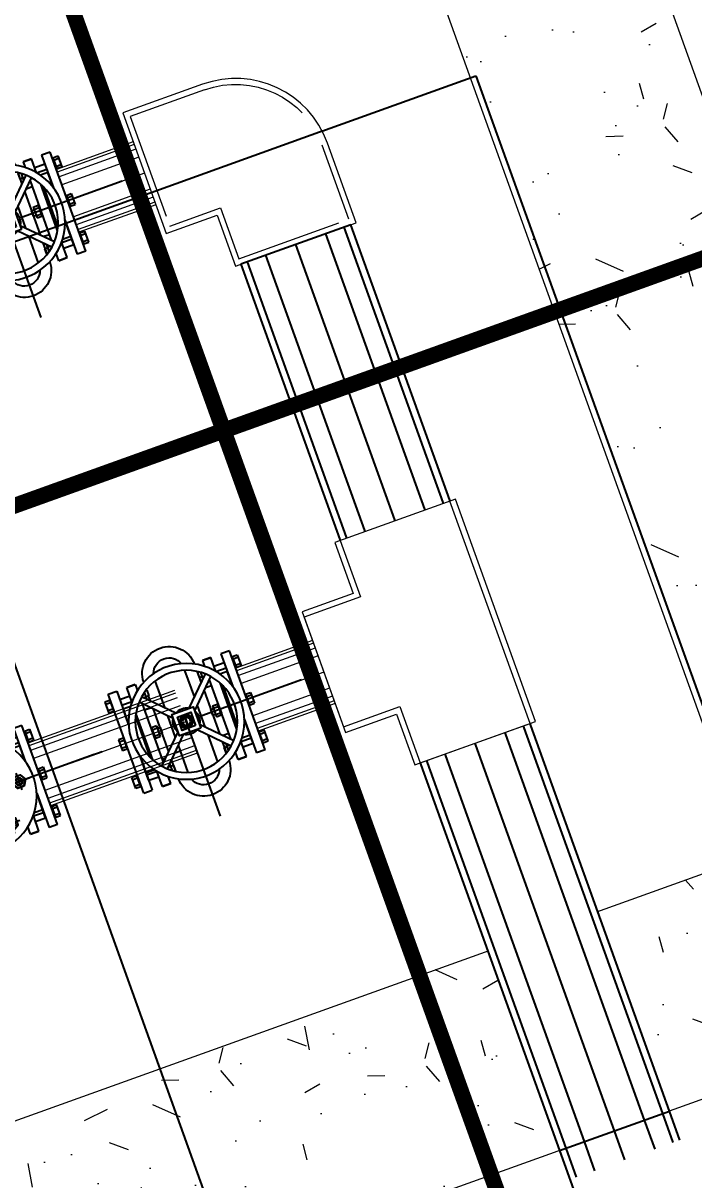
# Model space of a CAD drawing. Header units: millimetres. Extents: x 646993 to 648849, y 9708034 to 9709424.
# Drawn here: x 648235.317 to 648235.949, y 9709076.817 to 9709077.908 of the extents above; entities that cross this region are included whole.
import ezdxf

# ---------------------------------------------------------------- set-up
doc = ezdxf.new("R2010")
doc.units = ezdxf.units.MM
doc.header["$LTSCALE"] = 5
doc.header["$XCLIPFRAME"] = 2
doc.set_wipeout_variables(frame=1)
for name, pattern in [('DASHDOT2', [0.5, 0.25, -0.125, 0, -0.125]), ('DOT', [6.35, 0, -6.35]), ('HIDDEN', [9.524999999999999, 6.35, -3.175]), ('HIDDEN2', [4.762499999999999, 3.175, -1.5875]), ('SLD-Centro', [19.05, 15.24, -1.27, 1.27, -1.27])]:
    doc.linetypes.add(name, pattern=pattern)
doc.layers.get('Defpoints').update_dxf_attribs({"color": 253})
for name, color, linetype, lineweight in [('01 - TUBERIAS', 1, 'Continuous', 5), ('01-HATCH', 56, 'Continuous', 5), ('pasos', 2, 'Continuous', 5)]:
    doc.layers.add(name, color=color, linetype=linetype, lineweight=lineweight)
for name, color, linetype in [('01-Dimensiones', 142, 'Continuous'), ('01-TEXTOS', 4, 'Continuous'), ('EB-accesorios', 6, 'Continuous'), ('EB-Corte', 7, 'Continuous'), ('EB-tuberia', 240, 'Continuous')]:
    doc.layers.add(name, color=color, linetype=linetype)
doc.styles.add('Tex25', font='romans.shx', dxfattribs={"width": 0.8, "height": 0.055})
doc.styles.add('Tex40', font='romans.shx', dxfattribs={"width": 0.7, "height": 0.045})
doc.dimstyles.new('1_25', dxfattribs={"dimtxt": 0.055, "dimasz": 0.02, "dimexe": 0.015, "dimexo": 0, "dimgap": 0.0375, "dimtad": 1, "dimtoh": 1, "dimzin": 1, "dimdsep": 46, "dimtxsty": 'Tex40', "dimblk": 'DOT', "dimcen": 0, "dimdle": 0.0375, "dimclrd": 256, "dimclre": 256, "dimclrt": 4, "dimadec": 0, "dimazin": 1, "dimtfac": 1, "dimtix": 1, "dimtmove": 1, "dimatfit": 0, "dimldrblk": 'DOTSMALL', "dimfxl": 0.0015, "dimtfill": 1, "dimtolj": 1, "dimtzin": 0, "dimlwd": -1, "dimlwe": -1, "dimarcsym": 0})
doc.dimstyles.new('1_40', dxfattribs={"dimtxt": 0.055, "dimasz": 0.02, "dimexe": 0.06, "dimexo": 0, "dimgap": 0.025, "dimtad": 1, "dimzin": 1, "dimdsep": 46, "dimtxsty": 'Tex25', "dimblk": 'DOT', "dimcen": 0, "dimdle": 0.04, "dimclrd": 256, "dimclre": 256, "dimclrt": 7, "dimadec": 0, "dimazin": 0, "dimtfac": 1, "dimtix": 1, "dimtmove": 1, "dimatfit": 3, "dimldrblk": 'DOT', "dimfxl": 1, "dimtfill": 1, "dimtolj": 1, "dimtzin": 0, "dimlwd": -1, "dimlwe": -1, "dimarcsym": 0})
picture_1 = doc.add_image_def('image1.jpg', size_in_pixel=(1920, 925))
picture_2 = doc.add_image_def('image2.ecw', size_in_pixel=(12715, 11262))

# ---------------------------------------------------------------- blocks, each defined once
blk = doc.blocks.new('eb-valv compuerta')
at = {"color": 252, "linetype": 'DASHDOT2', "ltscale": 0.06}
blk.add_line((-5.820766091346741e-10, -0.201057892292738), (-5.820766091346741e-10, 0.2010578941553831), dxfattribs=at)
at = {"linetype": 'Continuous'}
for p, q in [((-0.1284689354943112, -0.1064389739185572), (-0.1284689357271418, 0.1035610288381577)), ((-0.1284689354943112, -0.1064389739185572), (-0.1284689357271418, 0.1035610288381577)), ((-0.1284689354943112, 0.1035610269755125), (-0.1105278548784554, 0.1035610269755125)), ((-0.1105278549948707, 0.1035610288381577), (-0.1105278549564446, 0.03410662504427364)), ((-0.08914486062712967, 0.07370795338408698), (-0.08914486062712967, 0.1035610269755125)), ((-0.08914486062712967, 0.1035610269755125), (-0.0712037798948586, 0.1035610269755125)), ((-0.08528297813609242, 0.1035610269755125), (-0.08914486062712967, 0.1035610269755125)), ((-0.0712037798948586, 0.1035610269755125), (-0.08914486062712967, 0.1035610269755125)), ((-0.0712037798948586, 0.1035610269755125), (-0.0712037798948586, 0.09115750257717536)), ((-0.0712037798948586, 0.09344905614852905), (-0.07120377989497229, 0.09115750257706168)), ((0.07120377873070538, 0.1035610269755125), (0.07120377873081907, 0.09115750257706168)), ((0.08914485946297646, 0.1035610269755125), (0.07120377873070538, 0.1035610269755125)), ((0.07120377873070538, 0.1035610269755125), (0.08914485946297646, 0.1035610269755125)), ((0.07120377873070538, 0.09344905614852905), (0.0712037787305917, 0.09115750257717536)), ((0.0852829769719392, 0.1035610269755125), (0.08914485946297646, 0.1035610269755125)), ((0.08914485946297646, 0.07370795338397329), (0.08914485946297646, 0.1035610269755125)), ((0.1105278538307175, 0.1035610288381577), (0.1105278537922914, 0.03410662504427364)), ((0.1284689343301579, 0.1035610269755125), (0.1105278537143022, 0.1035610269755125)), ((0.1284689343301579, -0.1064389739185572), (0.1284689345629886, 0.1035610288381577)), ((0.1284689343301579, -0.1064389739185572), (0.1284689345629886, 0.1035610288381577)), ((-0.1298519355477765, 0.0910015944391489), (-0.1402067444287241, 0.0910015944391489)), ((-0.1402067444287241, 0.0910015944391489), (-0.1402067444287241, 0.0678094420582056)), ((-0.1298519355477765, 0.08606320433318615), (-0.1402067444287241, 0.08606320433318615)), ((-0.1298519355477765, 0.07262561470270157), (-0.1402067444287241, 0.07262561470270157)), ((-0.1298519355477765, 0.0910015944391489), (-0.1298519355477765, 0.0678094420582056)), ((-0.1284689353778958, 0.08520355634391308), (-0.1298519355477765, 0.08520355634391308)), ((-0.1284689353778958, 0.07360748015344143), (-0.1298519355477765, 0.07360748015344143)), ((-0.08914486062712967, 0.08520355261862278), (-0.1105278549948707, 0.08520356006920338)), ((-0.08914486062712967, 0.07360747270286083), (-0.1105278549948707, 0.07360747270286083)), ((-0.01435459204083145, 0.02269511152655923), (-0.0678018464636807, 0.0761423659415641)), ((-0.05949907598551363, 0.07262561470270157), (-0.06428509522447712, 0.07262561470281526)), ((-0.05949907598551363, 0.08279257347294333), (-0.05949907598551363, 0.0678094420582056)), ((-0.05329548683948815, 0.07360748015344143), (-0.05949907598551363, 0.07360748015344143)), ((-0.05329548683948815, 0.08520355261862278), (-0.05599200730898701, 0.08520355261862278)), ((-0.05329548683948815, 0.08520355261862278), (-0.05329548683948815, 0.07360748015344143)), ((0.01435459078152235, 0.02269511158658588), (0.067801846884322, 0.07614236453059675)), ((0.05329548567533493, 0.08520355261862278), (0.05599200614483379, 0.08520355261862278)), ((0.05329548567533493, 0.08520355261862278), (0.05329548567533493, 0.07360748015344143)), ((0.05329548567533493, 0.07360748015344143), (0.05949907482136041, 0.07360748015344143)), ((0.05949907482136041, 0.08279257347294333), (0.05949907482136041, 0.0678094420582056)), ((0.05949907482136041, 0.07262561470270157), (0.06428509684883466, 0.07262561470270157)), ((0.08914485946297646, 0.08520355261862278), (0.1105278538307175, 0.08520356006920338)), ((0.08914485946297646, 0.07360747270286083), (0.1105278538307175, 0.07360747270286083)), ((0.1284689342137426, 0.08520355634391308), (0.1298519343836233, 0.08520355634391308)), ((0.1284689342137426, 0.07360748015344143), (0.1298519343836233, 0.07360748015344143)), ((0.1298519343836233, 0.0910015944391489), (0.1402067432645708, 0.0910015944391489)), ((0.1298519343836233, 0.0910015944391489), (0.1298519343836233, 0.0678094420582056)), ((0.1298519343836233, 0.08606320433318615), (0.1402067432645708, 0.08606320433318615)), ((0.1298519343836233, 0.07262561470270157), (0.1402067432645708, 0.07262561470270157)), ((0.1402067432645708, 0.0910015944391489), (0.1402067432645708, 0.0678094420582056)), ((-0.1298519355477765, 0.0678094420582056), (-0.1402067444287241, 0.0678094420582056)), ((-0.1105278549451896, 0.03410662508065343), (-0.1105278549948707, 0.06628413498401642)), ((-0.1105278549451896, 0.03410662508065343), (-0.1105278549948707, 0.06628413498401642)), ((-0.1105278547620401, 0.06628413312137127), (-0.09479494855327175, 0.06628413312137127)), ((-0.08914486062712967, -0.0494767028374099), (-0.08914486062712967, 0.04947670283763728)), ((-0.02269511231406796, 0.01435459113406523), (-0.07614236568258548, 0.06780184682600066)), ((-0.0712037798948586, 0.06286326082351934), (-0.07120377989497229, -0.06286326195686343)), ((-0.0712037798948586, 0.04996457882225513), (-0.05830509845441156, 0.04996457882225513)), ((0.02269511119720846, 0.01435459105960035), (0.07614236589006396, 0.06780184528599875)), ((0.07120377873070538, 0.04996457882225513), (0.05830509927068306, 0.04996457882225513)), ((0.07120377873093275, 0.06286325816984117), (0.07120377873093275, -0.06286326119777641)), ((0.08914485946297646, -0.0494767028374099), (0.08914485946297646, 0.04947670283763728)), ((0.1105278535978869, 0.06628413312137127), (0.09479494738911853, 0.06628413312137127)), ((0.11052785378115, 0.03410662508031237), (0.1105278538307175, 0.06628413498401642)), ((0.11052785378115, 0.03410662508031237), (0.1105278538307175, 0.06628413498401642)), ((0.1298519343836233, 0.0678094420582056), (0.1402067432645708, 0.0678094420582056)), ((-0.0925867742422497, 0.04269004028253676), (-0.09258677416892169, -0.04269004044147096)), ((0.09258677307821017, 0.04269004028230938), (0.09258677300476847, -0.04269004044135727)), ((-0.1296845594188198, 0.01115485467016697), (-0.1400393682997674, 0.01115485467016697)), ((-0.1400393682997674, 0.01115485467016697), (-0.1400393682997674, -0.01203729771077633)), ((-0.1296845594188198, 0.006216464564204216), (-0.1400393682997674, 0.006216464564204216)), ((-0.1296845594188198, 0.01115485467016697), (-0.1296845594188198, -0.01203729771077633)), ((-0.1283015592489392, 0.005356816574931145), (-0.1296845594188198, 0.005356816574931145)), ((-0.088977484498173, 0.005356818437576294), (-0.09241939813364297, 0.005356820300221443)), ((-0.07120378001127392, 0.0140435416251421), (-0.07120378001127392, -0.008484981954097748)), ((-0.06985388498287648, 0.005798041820526123), (-0.07120378001127392, 0.005798045545816422)), ((-0.06985388498287648, 0.01159607991576195), (-0.06985388498287648, -0.01159607246518135)), ((-0.05949907610192895, 0.01159607991576195), (-0.06985388498287648, 0.01159607991576195)), ((-0.05949907610192895, 0.006657687947154045), (-0.06985388498287648, 0.006657687947154045)), ((-0.05949907610192895, 0.01159607991576195), (-0.05949907610192895, -0.01159607246518135)), ((-0.05329548695590347, 0.005798038095235825), (-0.05949907610192895, 0.005798038095235825)), ((-0.05329548695590347, 0.005798038095235825), (-0.05329548695590347, -0.005798034369945526)), ((-5.820766091346741e-10, 0.01413119956851006), (-5.820766091346741e-10, -0.01413119770586491)), ((0.05329548579175025, 0.005798038095235825), (0.05949907493777573, 0.005798038095235825)), ((0.05329548579175025, 0.005798038095235825), (0.05329548579175025, -0.005798034369945526)), ((0.05949907493777573, 0.01159607991576195), (0.05949907493777573, -0.01159607246518135)), ((0.05949907493777573, 0.01159607991576195), (0.06985388381872326, 0.01159607991576195)), ((0.05949907493777573, 0.006657687947154045), (0.06985388381872326, 0.006657687947154045)), ((0.06985388381872326, 0.01159607991576195), (0.06985388381872326, -0.01159607246518135)), ((0.06985388381872326, 0.005798041820526123), (0.0712037788471207, 0.005798045545816422)), ((0.0712037788471207, 0.0140435416251421), (0.0712037788471207, -0.008484981954097748)), ((0.08897748333401978, 0.005356818437576294), (0.09241939696948975, 0.005356820300221443)), ((0.1283015580847859, 0.005356816574931145), (0.1296845582546666, 0.005356816574931145)), ((0.1296845582546666, 0.01115485467016697), (0.1400393671356142, 0.01115485467016697)), ((0.1296845582546666, 0.01115485467016697), (0.1296845582546666, -0.01203729771077633)), ((0.1296845582546666, 0.006216464564204216), (0.1400393671356142, 0.006216464564204216)), ((0.1400393671356142, 0.01115485467016697), (0.1400393671356142, -0.01203729771077633)), ((-0.1296845594188198, -0.007221125066280365), (-0.1400393682997674, -0.007221125066280365)), ((-0.1296845594188198, -0.01203729771077633), (-0.1400393682997674, -0.01203729771077633)), ((-0.1283015592489392, -0.006239259615540504), (-0.1296845594188198, -0.006239259615540504)), ((-0.088977484498173, -0.006239267066121101), (-0.09241939813364297, -0.006239267066121101)), ((-0.02269511216877618, -0.01435459136371264), (-0.07614236511244599, -0.06780184746628493)), ((-0.06985388498287648, -0.005798038095235825), (-0.07120378001127392, -0.005798041820526123)), ((-0.05949907610192895, -0.006779899820685387), (-0.06985388498287648, -0.006779899820685387)), ((-0.05949907610192895, -0.01159607246518135), (-0.06985388498287648, -0.01159607246518135)), ((-0.01435459164144959, -0.02269511177939876), (-0.06780184586818905, -0.0761423664717995)), ((-0.05329548695590347, -0.005798034369945526), (-0.05949907610192895, -0.005798034369945526)), ((0.06780184515582732, -0.0761423660693481), (0.01435459069352873, -0.02269511164240612)), ((0.07614236444601374, -0.06780184690717306), (0.02269511016629622, -0.01435459268918748)), ((0.05329548579175025, -0.005798034369945526), (0.05949907493777573, -0.005798034369945526)), ((0.05949907493777573, -0.006779899820685387), (0.06985388381872326, -0.006779899820685387)), ((0.05949907493777573, -0.01159607246518135), (0.06985388381872326, -0.01159607246518135)), ((0.06985388381872326, -0.005798038095235825), (0.0712037788471207, -0.005798041820526123)), ((0.08897748333401978, -0.006239267066121101), (0.09241939696948975, -0.006239267066121101)), ((0.1283015580847859, -0.006239259615540504), (0.1296845582546666, -0.006239259615540504)), ((0.1296845582546666, -0.007221125066280365), (0.1400393671356142, -0.007221125066280365)), ((0.1296845582546666, -0.01203729771077633), (0.1400393671356142, -0.01203729771077633)), ((-0.1105278547620401, -0.08450374007225037), (-0.1105278548399156, -0.03410662542171394)), ((-0.1105278547620401, -0.08450374007225037), (-0.1105278548399156, -0.03410662542171394)), ((-0.1105278549185869, -0.03410662516660068), (-0.1105278548784554, -0.1064389739185572)), ((0.1105278535978869, -0.08450374007225037), (0.1105278536757623, -0.03410662542148657)), ((0.1105278535978869, -0.08450374007225037), (0.1105278536757623, -0.03410662542148657)), ((0.1105278537544336, -0.03410662516660068), (0.1105278537143022, -0.1064389739185572)), ((-0.1298519355477765, -0.06869188509881496), (-0.1402067444287241, -0.06869188509881496)), ((-0.1402067444287241, -0.09188403747975826), (-0.1402067444287241, -0.06869188509881496)), ((-0.1298519355477765, -0.09188403747975826), (-0.1298519355477765, -0.06869188509881496)), ((-0.1105278547620401, -0.06916207633912563), (-0.09258677414618433, -0.06916207633912563)), ((-0.07120377977844328, -0.05128018371760845), (-0.05962070234022576, -0.05128018371749477)), ((-0.05949907598551363, -0.06869188509881496), (-0.06035136456011969, -0.06869188509881496)), ((-0.05949907598551363, -0.08279257347271596), (-0.05949907598551363, -0.06869188509881496)), ((0.04293966278760308, -0.05128018371760845), (0.03108863939996809, -0.05128018371760845)), ((0.05949907482136041, -0.08279257347271596), (0.05949907482136041, -0.06869188509881496)), ((0.05949907482136041, -0.06869188509881496), (0.06035136418029197, -0.06869188509892865)), ((0.06334052384420374, -0.05500000632025603), (0.07120377861429006, -0.05500000715255737)), ((0.07120377873070538, -0.05500000528991222), (0.06334052281397362, -0.05500000528991222)), ((0.1105278535978869, -0.06916207633912563), (0.09258677298203111, -0.06916207633912563)), ((0.1298519343836233, -0.06869188509881496), (0.1402067432645708, -0.06869188509881496)), ((0.1298519343836233, -0.09188403747975826), (0.1298519343836233, -0.06869188509881496)), ((0.1402067432645708, -0.09188403747975826), (0.1402067432645708, -0.06869188509881496)), ((-0.1298519355477765, -0.07350805774331093), (-0.1402067444287241, -0.07350805774331093)), ((-0.1298519355477765, -0.08694564737379551), (-0.1402067444287241, -0.08694564737379551)), ((-0.1298519355477765, -0.09188403747975826), (-0.1402067444287241, -0.09188403747975826)), ((-0.1284689353778958, -0.07448992319405079), (-0.1298519355477765, -0.07448992319405079)), ((-0.1284689353778958, -0.08608599938452244), (-0.1298519355477765, -0.08608599938452244)), ((-0.08914486062712967, -0.07448991574347019), (-0.1105278547620401, -0.07448991388082504)), ((-0.08914486062712967, -0.08608600124716759), (-0.1105278548784554, -0.08608601242303848)), ((-0.08914486062712967, -0.1064389739185572), (-0.08914486062712967, -0.07370795338374592)), ((-0.0712037798948586, -0.1064389739185572), (-0.0712037798948586, -0.09115750257694799)), ((-0.0712037798948586, -0.09433149918913841), (-0.07120377989497229, -0.0911575025768343)), ((-0.05949907598551363, -0.07350805774331093), (-0.06516753716266521, -0.07350805774331093)), ((-0.05329548683948815, -0.07448992319405079), (-0.05949907598551363, -0.07448992319405079)), ((-0.05329548683948815, -0.08608599565923214), (-0.05462555822180093, -0.08608599565923214)), ((-0.05329548683948815, -0.08608599565923214), (-0.05329548683948815, -0.07448992319405079)), ((0.05329548567533493, -0.07448992319405079), (0.05949907482136041, -0.07448992319405079)), ((0.05329548567533493, -0.08608599565923214), (0.05329548567533493, -0.07448992319405079)), ((0.05329548567533493, -0.08608599565923214), (0.05462555705764771, -0.08608599565923214)), ((0.05949907482136041, -0.07350805774331093), (0.06516753682797116, -0.07350805774342462)), ((0.07120377873070538, -0.1064389739185572), (0.07120377873070538, -0.09115750257694799)), ((0.07120377873070538, -0.09433149918913841), (0.0712037787305917, -0.09115750257694799)), ((0.08914485946297646, -0.1064389739185572), (0.08914485946297646, -0.0737079533838596)), ((0.08914485946297646, -0.07448991574347019), (0.1105278535978869, -0.07448991388082504)), ((0.08914485946297646, -0.08608600124716759), (0.1105278537143022, -0.08608601242303848)), ((0.1284689342137426, -0.07448992319405079), (0.1298519343836233, -0.07448992319405079)), ((0.1284689342137426, -0.08608599938452244), (0.1298519343836233, -0.08608599938452244)), ((0.1298519343836233, -0.07350805774331093), (0.1402067432645708, -0.07350805774331093)), ((0.1298519343836233, -0.08694564737379551), (0.1402067432645708, -0.08694564737379551)), ((0.1298519343836233, -0.09188403747975826), (0.1402067432645708, -0.09188403747975826)), ((-0.1284689354943112, -0.1064389757812023), (-0.1105278548784554, -0.1064389757812023)), ((-0.08914486062712967, -0.1064389739185572), (-0.0712037798948586, -0.1064389739185572)), ((-0.08528297813609242, -0.1064389739185572), (-0.08914486062712967, -0.1064389739185572)), ((-0.0712037798948586, -0.1064389739185572), (-0.08914486062712967, -0.1064389739185572)), ((0.08914485946297646, -0.1064389739185572), (0.07120377873070538, -0.1064389739185572)), ((0.07120377873070538, -0.1064389739185572), (0.08914485946297646, -0.1064389739185572)), ((0.0852829769719392, -0.1064389739185572), (0.08914485946297646, -0.1064389739185572)), ((0.1284689343301579, -0.1064389757812023), (0.1105278537143022, -0.1064389757812023))]:
    blk.add_line(p, q, dxfattribs=at)
for points in [[(0.05369388592828273, 0.1024530871117122, 0.9868928684207089), (-0.0536938870970971, 0.1024530867563271, 0.9868928684207089)], [(0.02939220810696952, 0.1118738859582891, 0.7130935518006529), (-0.02939220882262816, 0.1118738865833393, 0.7130935518006529)], [(-0.05369388707231337, -0.1024530867713338, 0.9868928365061306), (0.05369388590725066, -0.1024530868388638)], [(-0.029392208291938, -0.1118738862516011, 0.7130935041553227), (0.02939220724806546, -0.1118738862404598)]]:
    blk.add_lwpolyline(points, format="xyb", dxfattribs=at)
for points in [[(-0.03108864044770598, 0.09709915894302412), (-0.03108864044770598, 0.03942915993093266)], [(0.03108863948079943, 0.03942915929678747), (0.03108863951376861, 0.09709915886935505)], [(-0.05369856057222933, 0.08666726516469225), (-0.05369856057222933, 0.06203908005215908)], [(0.05369855940807611, 0.08520355261862278), (0.05369855940807611, 0.08666726516469225)], [(0.05369855940807611, 0.06203907788790275), (0.05369855940807611, 0.07360748015344143)], [(-0.05369856057222933, 0.04535804073998406), (-0.05369856057222933, -0.04535804159957024)], [(0.05369855940807611, -0.04535804189515602), (0.05369855940807611, 0.04535803899989332)], [(-0.03108864044770598, 0.02274811963252432), (-0.03108864044770598, -0.02274812013877181)], [(0.03108863944521545, -0.02274812195832965), (0.03108863947124973, 0.02274811926031362)], [(-0.03108864044770598, -0.03942916073140168), (-0.03108864044770598, -0.09709915894279675)], [(0.03108863940258288, -0.09709915890471166), (0.03108863943566575, -0.03942916037340183)], [(-0.05369856057222933, -0.06203908105294431), (-0.05369856057222933, -0.08666726516446488)], [(0.05369855940807611, -0.08666726516446488), (0.05369855940807611, -0.06203908033091921)]]:
    blk.add_lwpolyline(points, dxfattribs=at)
at = {"color": 252, "linetype": 'DASHDOT2', "ltscale": 0.06}
blk.add_lwpolyline([(-0.2443651892361913, 0), (0.2443651880720381, 0)], dxfattribs=at)
at = {"linetype": 'Continuous'}
for points in [[(-0.02260992059018463, -0.02260991744697094), (0.02260991954244673, -0.02260991744697094), (0.02260991954244673, 0.02260992303490639), (-0.02260992059018463, 0.02260992303490639)], [(-0.01413120061624795, -0.01413119770586491), (0.01413119945209473, -0.01413119770586491), (0.01413119945209473, 0.01413119956851006), (-0.01413120061624795, 0.01413119956851006)]]:
    blk.add_lwpolyline(points, close=True, dxfattribs=at)
for centre, radius in [((-5.820766091346741e-10, 1.13686837721616e-13), 0.115670516833365), ((-5.820766091346741e-10, 1.13686837721616e-13), 0.1019546477416416), ((-5.820766091346741e-10, 0), 0.01347937841140327), ((-5.820766091346741e-10, 1.862645149230957e-09), 0.01123281534283605), ((-5.820766091346741e-10, 0), 0.007981430884296809)]:
    blk.add_circle(centre, radius, dxfattribs=at)
for start, end in [(57.68676722354368, 122.3132330163729), (147.6867678031101, 212.3132293903668), (327.6867669919363, 32.31323200828835), (237.686767492058, 302.3132297063343)]:
    blk.add_arc((-5.820766091346741e-10, 0), 0.02685372196092431, start, end, dxfattribs=at)
blk = doc.blocks.new('eb-valv check')
at = {"color": 252, "linetype": 'DASHDOT2', "ltscale": 0.06}
blk.add_line((0, -0.1507934192195535), (0, 0.1507934206165373), dxfattribs=at)
at = {"linetype": 'Continuous'}
for p, q in [((-0.09635170118417591, -0.07982923043891788), (-0.09635170135879889, 0.07767077162861824)), ((-0.09635170118417591, -0.07982923043891788), (-0.09635170135879889, 0.07767077162861824)), ((-0.09635170118417591, 0.07767077023163438), (-0.0828958907222841, 0.07767077023163438)), ((-0.08289589080959558, 0.07767077162861824), (-0.08289589078071913, 0.02557996878317681)), ((-0.0668586450337898, 0.05528096503803681), (-0.0668586450337898, 0.07767077023163438)), ((-0.0668586450337898, 0.07767077023163438), (-0.05340283448458649, 0.07767077023163438)), ((-0.06396223316551186, 0.07767077023163438), (-0.0668586450337898, 0.07767077023163438)), ((-0.05340283448458649, 0.07767077023163438), (-0.0668586450337898, 0.07767077023163438)), ((-0.05340283448458649, 0.07767077023163438), (-0.05340283448458649, 0.06836812693290995)), ((-0.05340283448458649, 0.07008679211139679), (-0.05340283448470018, 0.06836812693279626)), ((0.05340283448458649, 0.07767077023163438), (0.05340283448470018, 0.06836812693279626)), ((0.0668586450337898, 0.07767077023163438), (0.05340283448458649, 0.07767077023163438)), ((0.05340283448458649, 0.07767077023163438), (0.0668586450337898, 0.07767077023163438)), ((0.05340283448458649, 0.07008679211139679), (0.05340283448447281, 0.06836812693290995)), ((0.06396223316551186, 0.07767077023163438), (0.0668586450337898, 0.07767077023163438)), ((0.0668586450337898, 0.05528096503803681), (0.0668586450337898, 0.07767077023163438)), ((0.08289589080959558, 0.07767077162861824), (0.08289589078071913, 0.02557996878317681)), ((0.09635170118417591, 0.07767077023163438), (0.0828958907222841, 0.07767077023163438)), ((0.09635170118417591, -0.07982923043891788), (0.09635170135879889, 0.07767077162861824)), ((0.09635170118417591, -0.07982923043891788), (0.09635170135879889, 0.07767077162861824)), ((-0.09738895122427493, 0.06825119582936168), (-0.1051550578849856, 0.06825119582936168)), ((-0.1051550578849856, 0.06825119582936168), (-0.1051550578849856, 0.0508570815436542)), ((-0.09738895122427493, 0.06454740324988961), (-0.1051550578849856, 0.06454740324988961)), ((-0.09738895122427493, 0.05446921102702618), (-0.1051550578849856, 0.05446921102702618)), ((-0.09738895122427493, 0.06825119582936168), (-0.09738895122427493, 0.0508570815436542)), ((-0.09635170109686442, 0.06390266725793481), (-0.09738895122427493, 0.06390266725793481)), ((-0.09635170109686442, 0.05520561011508107), (-0.09738895122427493, 0.05520561011508107)), ((-0.0668586450337898, 0.06390266446396708), (-0.08289589080959558, 0.06390267005190253)), ((-0.0668586450337898, 0.05520560452714562), (-0.08289589080959558, 0.05520560452714562)), ((0.0668586450337898, 0.06390266446396708), (0.08289589080959558, 0.06390267005190253)), ((0.0668586450337898, 0.05520560452714562), (0.08289589080959558, 0.05520560452714562)), ((0.09635170109686442, 0.06390266725793481), (0.09738895122427493, 0.06390266725793481)), ((0.09635170109686442, 0.05520561011508107), (0.09738895122427493, 0.05520561011508107)), ((0.09738895122427493, 0.06825119582936168), (0.1051550578849856, 0.06825119582936168)), ((0.09738895122427493, 0.06825119582936168), (0.09738895122427493, 0.0508570815436542)), ((0.09738895122427493, 0.06454740324988961), (0.1051550578849856, 0.06454740324988961)), ((0.09738895122427493, 0.05446921102702618), (0.1051550578849856, 0.05446921102702618)), ((0.1051550578849856, 0.06825119582936168), (0.1051550578849856, 0.0508570815436542)), ((-0.09738895122427493, 0.0508570815436542), (-0.1051550578849856, 0.0508570815436542)), ((-0.0828958907723063, 0.02557996881046165), (-0.08289589080959558, 0.04971310123801231)), ((-0.0828958907723063, 0.02557996881046165), (-0.08289589080959558, 0.04971310123801231)), ((-0.0828958906349726, 0.04971309984102845), (-0.07109621097833951, 0.04971309984102845)), ((0.0828958906349726, 0.04971309984102845), (0.07109621097833951, 0.04971309984102845)), ((0.08289589077241999, 0.02557996881023428), (0.08289589080959558, 0.04971310123801231)), ((0.08289589077241999, 0.02557996881023428), (0.08289589080959558, 0.04971310123801231)), ((0.09738895122427493, 0.0508570815436542), (0.1051550578849856, 0.0508570815436542)), ((-0.09726341912755743, 0.008366141002625227), (-0.1050295257882681, 0.008366141002625227)), ((-0.1050295257882681, 0.008366141002625227), (-0.1050295257882681, -0.009027973283082247)), ((-0.09726341912755743, 0.004662348423153162), (-0.1050295257882681, 0.004662348423153162)), ((-0.09726341912755743, 0.008366141002625227), (-0.09726341912755743, -0.009027973283082247)), ((-0.09622616900014691, 0.004017612431198359), (-0.09726341912755743, 0.004017612431198359)), ((0.09622616900014691, 0.004017612431198359), (0.09726341912755743, 0.004017612431198359)), ((0.09726341912755743, 0.008366141002625227), (0.1050295257882681, 0.008366141002625227)), ((0.09726341912755743, 0.008366141002625227), (0.09726341912755743, -0.009027973283082247)), ((0.09726341912755743, 0.004662348423153162), (0.1050295257882681, 0.004662348423153162)), ((0.1050295257882681, 0.008366141002625227), (0.1050295257882681, -0.009027973283082247)), ((-0.09726341912755743, -0.005415843799710274), (-0.1050295257882681, -0.005415843799710274)), ((-0.09726341912755743, -0.009027973283082247), (-0.1050295257882681, -0.009027973283082247)), ((-0.09622616900014691, -0.004679444711655378), (-0.09726341912755743, -0.004679444711655378)), ((0.09622616900014691, -0.004679444711655378), (0.09726341912755743, -0.004679444711655378)), ((0.09726341912755743, -0.005415843799710274), (0.1050295257882681, -0.005415843799710274)), ((0.09726341912755743, -0.009027973283082247), (0.1050295257882681, -0.009027973283082247)), ((-0.0828958906349726, -0.06337780505418777), (-0.08289589069340764, -0.02557996906625704)), ((-0.0828958906349726, -0.06337780505418777), (-0.08289589069340764, -0.02557996906625704)), ((-0.0828958907524111, -0.02557996887492209), (-0.0828958907222841, -0.07982923043891788)), ((0.0828958906349726, -0.06337780505418777), (0.08289589069340764, -0.02557996906614335)), ((0.0828958906349726, -0.06337780505418777), (0.08289589069340764, -0.02557996906614335)), ((0.0828958907524111, -0.02557996887492209), (0.0828958907222841, -0.07982923043891788)), ((-0.09738895122427493, -0.05151891382411122), (-0.1051550578849856, -0.05151891382411122)), ((-0.1051550578849856, -0.0689130281098187), (-0.1051550578849856, -0.05151891382411122)), ((-0.09738895122427493, -0.0689130281098187), (-0.09738895122427493, -0.05151891382411122)), ((-0.0828958906349726, -0.05187155725434422), (-0.06944008017308079, -0.05187155725434422)), ((0.0828958906349726, -0.05187155725434422), (0.06944008017308079, -0.05187155725434422)), ((0.09738895122427493, -0.05151891382411122), (0.1051550578849856, -0.05151891382411122)), ((0.09738895122427493, -0.0689130281098187), (0.09738895122427493, -0.05151891382411122)), ((0.1051550578849856, -0.0689130281098187), (0.1051550578849856, -0.05151891382411122)), ((-0.09738895122427493, -0.0551310433074832), (-0.1051550578849856, -0.0551310433074832)), ((-0.09738895122427493, -0.06520923553034663), (-0.1051550578849856, -0.06520923553034663)), ((-0.09738895122427493, -0.0689130281098187), (-0.1051550578849856, -0.0689130281098187)), ((-0.09635170109686442, -0.05586744239553809), (-0.09738895122427493, -0.05586744239553809)), ((-0.09635170109686442, -0.06456449953839183), (-0.09738895122427493, -0.06456449953839183)), ((-0.0668586450337898, -0.05586743680760264), (-0.0828958906349726, -0.05586743541061878)), ((-0.0668586450337898, -0.06456450093537569), (-0.0828958907222841, -0.06456450931727886)), ((-0.0668586450337898, -0.07982923043891788), (-0.0668586450337898, -0.05528096503780944)), ((-0.05340283448458649, -0.07982923043891788), (-0.05340283448458649, -0.06836812693268257)), ((-0.05340283448458649, -0.07074862439185381), (-0.05340283448470018, -0.06836812693268257)), ((0.05340283448458649, -0.07982923043891788), (0.05340283448458649, -0.06836812693268257)), ((0.05340283448458649, -0.07074862439185381), (0.05340283448447281, -0.06836812693268257)), ((0.0668586450337898, -0.07982923043891788), (0.0668586450337898, -0.05528096503792312)), ((0.0668586450337898, -0.05586743680760264), (0.0828958906349726, -0.05586743541061878)), ((0.0668586450337898, -0.06456450093537569), (0.0828958907222841, -0.06456450931727886)), ((0.09635170109686442, -0.05586744239553809), (0.09738895122427493, -0.05586744239553809)), ((0.09635170109686442, -0.06456449953839183), (0.09738895122427493, -0.06456449953839183)), ((0.09738895122427493, -0.0551310433074832), (0.1051550578849856, -0.0551310433074832)), ((0.09738895122427493, -0.06520923553034663), (0.1051550578849856, -0.06520923553034663)), ((0.09738895122427493, -0.0689130281098187), (0.1051550578849856, -0.0689130281098187)), ((-0.09635170118417591, -0.07982923183590174), (-0.0828958907222841, -0.07982923183590174)), ((-0.0668586450337898, -0.07982923043891788), (-0.05340283448458649, -0.07982923043891788)), ((-0.06396223316551186, -0.07982923043891788), (-0.0668586450337898, -0.07982923043891788)), ((-0.05340283448458649, -0.07982923043891788), (-0.0668586450337898, -0.07982923043891788)), ((0.0668586450337898, -0.07982923043891788), (0.05340283448458649, -0.07982923043891788)), ((0.05340283448458649, -0.07982923043891788), (0.0668586450337898, -0.07982923043891788)), ((0.06396223316551186, -0.07982923043891788), (0.0668586450337898, -0.07982923043891788)), ((0.09635170118417591, -0.07982923183590174), (0.0828958907222841, -0.07982923183590174))]:
    blk.add_line(p, q, dxfattribs=at)
at = {"color": 252, "linetype": 'DASHDOT2', "ltscale": 0.01}
for points in [[(-0.03176168551942737, 0.03926006103222335), (-0.03176168551942737, 0.07128122641881873)], [(0.03191052063004918, 0.03926006103222335), (0.03191052063004918, 0.07128122641881873)], [(-0.0452458646030891, 0.05527064372552104), (-0.01857517665700925, 0.05527064372552104)], [(0.01842634154638745, 0.05527064372552104), (0.0450970294924673, 0.05527064372552104)], [(-0.04781045816332608, 1.13686837721616e-13), (-0.07983162354992146, 1.13686837721616e-13)], [(-0.06382104085662377, 0.01348417908377542), (-0.06382104085662377, -0.01318650886230444)], [(0.04781045816332608, 1.13686837721616e-13), (0.07983162354992146, 1.13686837721616e-13)], [(0.06382104085662377, 0.01348417908377542), (0.06382104085662377, -0.01318650886230444)], [(-0.03176168551942737, -0.07128122502183487), (-0.03176168551942737, -0.03926005963523949)], [(0.03205935574067098, -0.07128122502183487), (0.03205935574067098, -0.03926005963523949)], [(-0.0452458646030891, -0.05527064232853718), (-0.01857517665700925, -0.05527064232853718)], [(0.01857517665700925, -0.05527064232853718), (0.0452458646030891, -0.05527064232853718)]]:
    blk.add_lwpolyline(points, dxfattribs=at)
at = {"color": 252}
for points in [[(-0.03176168551874525, 0.04485495089193137), (-0.04078194011083269, 0.05006279730810093), (-0.04078194011174219, 0.0604784901416906), (-0.03176168552010949, 0.06568633655911071), (-0.02274143092779468, 0.06047849014294115), (-0.02274143092711256, 0.05006279730935148)], [(0.0319105206307313, 0.04485495089193137), (0.02289026603864386, 0.05006279730810093), (0.02289026603773436, 0.0604784901416906), (0.03191052062936706, 0.06568633655911071), (0.04093077522168187, 0.06047849014294115), (0.04093077522236399, 0.05006279730935148)], [(-0.05340534802303409, -5.684341886080801e-13), (-0.05861319443920365, 0.009020254591519006), (-0.06902888727279333, 0.0090202545924285), (-0.07423673369021344, 7.958078640513122e-13), (-0.06902888727404388, -0.009020254591519006), (-0.05861319444045421, -0.009020254592201127)], [(0.05340534802303409, -5.684341886080801e-13), (0.05861319443920365, 0.009020254591519006), (0.06902888727279333, 0.0090202545924285), (0.07423673369021344, 7.958078640513122e-13), (0.06902888727404388, -0.009020254591519006), (0.05861319444045421, -0.009020254592201127)], [(-0.03176168551874525, -0.06568633516212685), (-0.04078194011083269, -0.06047848874595729), (-0.04078194011174219, -0.05006279591236762), (-0.03176168552010949, -0.0448549494949475), (-0.02274143092779468, -0.05006279591111706), (-0.02274143092711256, -0.06047848874470674)], [(0.0320593557413531, -0.06568633516212685), (0.02303910114926566, -0.06047848874595729), (0.02303910114835617, -0.05006279591236762), (0.03205935573998886, -0.0448549494949475), (0.04107961033230367, -0.05006279591111706), (0.04107961033298579, -0.06047848874470674)]]:
    blk.add_lwpolyline(points, close=True, dxfattribs=at)
at = {"color": 252, "linetype": 'DASHDOT2', "ltscale": 0.06}
blk.add_lwpolyline([(-0.1832738914905576, 0), (0.1832738914905576, 0)], dxfattribs=at)
at = {"linetype": 'Continuous'}
for radius in [0.08675288762502378, 0.03654602434907095, 0.03242012497678049]:
    blk.add_circle((0, 1.13686837721616e-13), radius, dxfattribs=at)
at = {"color": 252}
for centre in [(-0.03176168551942737, 0.05527064372552104), (0.03191052063004918, 0.05527064372552104), (-0.06382104085662377, 1.13686837721616e-13), (0.06382104085662377, 1.13686837721616e-13), (-0.03176168551942737, -0.05527064232853718), (0.03205935574067098, -0.05527064232853718)]:
    blk.add_circle(centre, 0.009020254591945331, dxfattribs=at)
for centre, radius in [((-0.03176168551942737, 0.05527064372552104), 0.005624999999952252), ((-0.03176168551942737, 0.05527064372552104), 0.004499999999978854), ((0.03191052063004918, 0.05527064372552104), 0.005624999999952252), ((0.03191052063004918, 0.05527064372552104), 0.004499999999978854), ((-0.06382104085662377, 1.13686837721616e-13), 0.005624999999952252), ((-0.06382104085662377, 1.13686837721616e-13), 0.004499999999978854), ((0.06382104085662377, 1.13686837721616e-13), 0.005624999999952252), ((0.06382104085662377, 1.13686837721616e-13), 0.004499999999978854), ((-0.03176168551942737, -0.05527064232853718), 0.005624999999952252), ((-0.03176168551942737, -0.05527064232853718), 0.004499999999978854), ((0.03205935574067098, -0.05527064232853718), 0.005624999999952252), ((0.03205935574067098, -0.05527064232853718), 0.004499999999978854)]:
    blk.add_circle(centre, radius)
blk = doc.blocks.new('A$C7797c2ca')
at = {"color": 1}
blk.add_wipeout([(3.449956095090412e-05, 0.15642303322169931), (0.0726940254109872, 0.15640026681355718), (0.08098840641806115, 0.15598574060423426), (0.08619358732403765, 0.15530036094381022), (0.09264625151550816, 0.1539350559721377), (0.1003236908450624, 0.1517001307780546), (0.10555859460494943, 0.14990333661337352), (0.11201476614938552, 0.14694678105712405), (0.1184722924584245, 0.1427576332117343), (0.12331296088033525, 0.13942099669118596), (0.12734812083179906, 0.13646444113493644), (0.13188143621321624, 0.13186231060237086), (0.1366187864986313, 0.1267078865191335), (0.14148227774692332, 0.12035846137600935), (0.14694188432222444, 0.11130543351809906), (0.15069205041341982, 0.10302278566362123), (0.15329124899980573, 0.09522413291582767), (0.15523458204825977, 0.08650043690035626), (0.1560649451689135, 0.0799682725742233), (0.15638230791587043, 0.07268575815286653), (0.15635955344269925, 2.0559127733577043e-08), (0.04635842133585822, 3.441382844290852e-05), (0.04637292684454251, 0.04640737399114657), (2.7340320229995996e-08, 0.046421906358779436)], dxfattribs=at).dxf.layer = 'pasos'
at = {"layer": 'pasos', "color": 1}
blk.add_lwpolyline([(2.733895598794334e-08, 0.1564230332216994), (0.07269402964993787, 0.1564230332216994, -0.4142134514847729), (0.1563595534426993, 0.0726595414307667), (0.1563595534425986, 3.442278539882557e-05), (0.04635842133575352, 3.44138286436646e-05), (0.04635842133575346, 0.04642190267963997), (2.733895598794334e-08, 0.04642190267963997)], format="xyb", close=True, dxfattribs=at)
at = {"layer": 'pasos', "color": 8, "linetype": 'HIDDEN2', "ltscale": 0.002}
blk.add_lwpolyline([(0.005000027338955992, 0.1514230332216994), (0.07269402964993787, 0.1514230332216994, -0.414213451484773), (0.1513595542980926, 0.07266246614148814), (0.1513595534426055, 0.005034422378277822), (0.05135842133575352, 0.005034414235764731), (0.05135842133575345, 0.05142190267963997), (0.005000027338955992, 0.05142190267963997)], format="xyb", close=True, dxfattribs=at)
blk = doc.blocks.new('_Dot')
at = {"color": 0, "linetype": 'ByBlock', "lineweight": -2}
blk.add_line((-0.5, 0), (-1, 0), dxfattribs=at)
at = {"color": 0, "linetype": 'ByBlock', "const_width": 0.5}
blk.add_lwpolyline([(-0.25, 0, 1), (0.25, 0, 1)], format="xyb", close=True, dxfattribs=at)
blk = doc.blocks.new('*D120')
at = {"layer": '01-Dimensiones', "linetype": 'DOT', "ltscale": 0.006, "transparency": 16777216}
for p, q in [((1.302225987364068, 8.191413585106776), (0.6728645236693777, 8.191413585106776)), ((1.002225946264389, 7.341413589544718), (0.6728645236693778, 7.341413589544718))]:
    blk.add_line(p, q, dxfattribs=at)
at = {"layer": '01-Dimensiones', "ltscale": 0.006, "transparency": 16777216}
blk.add_line((0.7328645236693777, 7.361413589544718), (0.7328645236693776, 8.171413585106777), dxfattribs=at)
at = {"layer": 'Defpoints', "color": 0, "ltscale": 0.006, "transparency": 16777216}
for p in [(0.7328645236693776, 8.191413585106776), (1.302225987364068, 8.191413585106776), (1.002225946264389, 7.341413589544718)]:
    blk.add_point(p, dxfattribs=at)
at = {"layer": '01-Dimensiones', "ltscale": 0.006, "transparency": 16777216, "xscale": 0.02, "yscale": 0.02, "zscale": 0.02}
for p, rotation in [((0.7328645236693776, 8.191413585106776), 90), ((0.7328645236693777, 7.341413589544718), 270)]:
    blk.add_blockref('_Dot', p, dxfattribs=dict(at, rotation=rotation))
at = {"layer": '01-Dimensiones', "color": 7, "ltscale": 0.006, "transparency": 16777216, "insert": (0.6853645236693797, 7.766413587325745), "char_height": 0.045, "attachment_point": 5, "rotation": 90, "style": 'Tex40', "bg_fill": 3, "box_fill_scale": 1.1, "bg_fill_color": 256, "bg_fill_true_color": 13158600, "bg_fill_transparency": 0}
blk.add_mtext('\\A1;0.85', dxfattribs=at)
blk = doc.blocks.new('*U53')
at = {"linetype": 'HIDDEN2', "ltscale": 0.02}
blk.add_wipeout([(-1.1188682557949643e-07, 0.10999999999998122), (0.9816767183540188, 0.11000121488375636), (0.9816768302410291, 1.2148837922332234e-06), (1.5212080163745938e-13, 1.687538997430238e-14)], dxfattribs=at)
blk.add_wipeout([(-1.1188682557948542e-07, 0.10999999999997034), (0.9816767183540515, 0.11000121488375636), (0.9816768302409965, 1.2148837815750824e-06), (1.5212081243712945e-13, 5.995204332975845e-15)], dxfattribs=at)
blk.add_wipeout([(1.525649412457698e-13, 2.220446049250313e-16), (-1.1188682513535682e-07, 0.10999999999996479), (0.9816767183540186, 0.11000121488373993), (0.9816768302409963, 1.2148837758019226e-06)], dxfattribs=at)
at = {"ltscale": 0.02}
blk.add_wipeout([(-1.1188689019725473e-07, 0.10999999999994037), (0.9816767183539526, 0.1100012148837255), (0.981676843490823, 1.214883756484042e-06), (-1.6653345369377348e-16, -2.220446049250313e-16)], dxfattribs=at)
at = {"layer": 'EB-tuberia', "color": 8, "linetype": 'HIDDEN2', "ltscale": 0.02}
for p, q in [((0.9816762125019298, 0.1033875131481673), (3.152422340324534e-05, 0.103394324054193)), ((0.9816767436602507, 0.08512164905113562), (2.58341921730576e-05, 0.08513628485096092)), ((0.9816767742972619, 0.05500130326521825), (-5.594352980864414e-08, 0.05500005485524184)), ((0.9816762923627269, 0.02487989712492235), (4.847447542921657e-06, 0.02486383363972777)), ((0.9816768235143403, 0.006614249815161469), (-8.425901674158354e-07, 0.006605797894053467))]:
    blk.add_line(p, q, dxfattribs=at)
at = {"layer": 'EB-tuberia', "color": 240, "linetype": 'HIDDEN2', "ltscale": 0.02}
blk.add_lwpolyline([(5.773159728050814e-14, 0), (0.9816768302408494, 1.214883756386897e-06), (0.9816767183539017, 0.1100012148837416), (-1.118868899752101e-07, 0.1099999999999568)], close=True, dxfattribs=at)
blk = doc.blocks.new('*U39')
blk.add_wipeout([(2.220446049250313e-16, 0.1104208364372603), (0.8919246324317638, 0.11042085673271163), (0.8919246324317969, 2.0295451541585408e-08), (2.220446049250313e-16, 2.220446049250313e-16)])
blk.add_wipeout([(2.220446049250313e-16, 0.1104208364372603), (0.8919246324317969, 0.11042085673272228), (0.8919246324317638, 2.0295451319540803e-08), (2.220446049250313e-16, 0)])
blk.add_wipeout([(-1.1102230246251565e-16, 0), (-1.1102230246251565e-16, 0.11042083643726008), (0.8919246324317638, 0.1104208567327114), (0.8919246324317638, 2.0295451319540803e-08)])
at = {"layer": 'EB-tuberia', "color": 8, "ltscale": 0.01}
for p, q in [((0.8919241178916676, 0.1037818523915218), (3.175039866187834e-05, 0.103789888558001)), ((0.8919246324317638, 0.08544610701060615), (2.601995619444519e-05, 0.08546199801359824)), ((0.8919246324317638, 0.0552105272336707), (-1.110223024625157e-16, 0.05521047328375641)), ((0.8919241178980949, 0.02497388304622172), (4.891379930538342e-06, 0.02495895733627668)), ((0.8919246324317638, 0.006638355281926884), (-8.390689643089644e-07, 0.006631070262633398))]:
    blk.add_line(p, q, dxfattribs=at)
at = {"layer": 'EB-tuberia', "color": 240, "ltscale": 0.01}
blk.add_lwpolyline([(0, 0), (0.8919246324317638, 2.029545134729638e-08), (0.8919246324317638, 0.1104208567327115), (0, 0.1104208364372602)], close=True, dxfattribs=at)
blk = doc.blocks.new('A$C97efc6b2')
at = {"color": 0}
blk.add_wipeout([(0.17196571109921652, 0.22306366825663682), (0.05103568334381253, 0.22310156538276255), (0.05101971197352158, 0.17212389323552846), (-2.7808398954221047e-05, 0.17210790978491536), (1.0023769430059226e-05, 0.05110803549191699), (0.05101970196709013, 0.051123991370795915), (0.05103568334381253, 0.00011437989417117933), (0.172035555915295, 0.0001522989081996079)], dxfattribs=at).dxf.layer = '01 - TUBERIAS'
at = {"layer": '01 - TUBERIAS', "color": 0}
blk.add_lwpolyline([(0.1720355231773283, 0.2229591528973742), (0.05103565060562687, 0.2229970719114363), (0.05101967923565098, 0.1720193997642809), (-2.784113712550607e-05, 0.1720034163136006), (9.991031220124569e-06, 0.05100354202068047), (0.05101966922939027, 0.05101949789946048), (0.05103565060562687, 9.886422844829212e-06), (0.1720355231773283, 4.78054369068559e-05), (0.1719656783616301, 0.2229591747853874)], dxfattribs=at)
at = {"layer": 'pasos', "color": 8, "linetype": 'HIDDEN', "ltscale": 0.06}
blk.add_lwpolyline([(0.05653559533311636, 0.2229953483355303), (0.05651789742387336, 0.1665211803344846), (-2.61215100181289e-05, 0.1665034764786242), (8.271404112747405e-06, 0.05650348185554321), (0.05651788633622346, 0.0565211592927426), (0.05653559128677443, 1.160999750027258e-05), (0.1665355824961807, 4.608186225141253e-05), (0.1664657366027313, 0.2229608983604976)], dxfattribs=at)
blk = doc.blocks.new('*U66')
at = {"layer": 'EB-Corte', "color": 251, "linetype": 'SLD-Centro', "ltscale": 0.035, "true_color": 0x636466, "const_width": 0.015}
blk.add_lwpolyline([(-4.823984982109049, 0), (0.5610245815016128, 0)], dxfattribs=at)
blk = doc.blocks.new('*U67')
at = {"layer": 'EB-Corte', "color": 251, "linetype": 'SLD-Centro', "ltscale": 0.035, "true_color": 0x636466, "const_width": 0.015}
blk.add_lwpolyline([(-1.995484103596237, 0), (0.5610245815016128, 0)], dxfattribs=at)
blk = doc.blocks.new('A$C322dc3b0')
at = {"layer": '01-HATCH', "lineweight": 0}
h = blk.add_hatch(dxfattribs=at)
h.set_pattern_fill('AR-CONC', color=256, scale=0.0009999999999999998, angle=180.0000023326237, style=0)
h.set_pattern_definition([(230.0000023326237, (-616.3962803001725, -186.4892943246068), (-0.1821846696449153, 0.01593907812180741), [0.01905, -0.20955]), (175.0000023326237, (-616.3962803001725, -186.4892943246068), (0.03524342920326869, -0.1910568438042061), [0.01524, -0.16764058417]), (280.4514470326237, (-616.4114623069695, -186.4879660707116), (-0.1469412399609656, -0.1751177578944617), [0.01619000879999995, -0.1780902445999996]), (226.1842023326237, (-616.3962802979194, -186.5400943236992), (-0.2710790426037554, 0.04204231689656698), [0.028575, -0.314325]), (276.6355599426237, (-616.4188701983932, -186.5365908256712), (-0.2374041239782994, -0.2474261342629099), [0.02428502313999991, -0.2671356081599985]), (171.1841535026237, (-616.3962802979194, -186.5400943236992), (-0.2374041239917734, -0.2474261342507209), [0.02285996707, -0.25145973192]), (201.0000023326237, (-616.4216802986616, -186.5273943256043), (-0.1516143954325494, 0.1022651920145679), [0.01905, -0.20955]), (146.0000023326237, (-616.4216802986616, -186.5273943256043), (-0.06180202084899319, -0.1841879686384011), [0.01524, -0.16764]), (251.4514473326237, (-616.4343148314751, -186.5188722257542), (-0.2134164159434791, -0.08192277757450672), [0.01619000879999994, -0.1780899375999995]), (217.5000023326237, (-616.3962803001725, -186.4892943246068), (-0.003088599808190127, -0.08455503899889613), [0, -0.165608, 0, -0.17018, 0, -0.168275]), (187.5000023326237, (-616.3962803001725, -186.4892943246068), (-0.06681965843175774, -0.1001805775384791), [0, -0.0970279999999998, 0, -0.1617979999999996, 0, -0.06413499999999982]), (147.5000023326237, (-616.3396383000409, -186.4892943215107), (-0.1355905954000997, 0.005728738472514035), [0, -0.06349999999999999, 0, -0.19812, 0, -0.26289]), (137.5000023326237, (-616.3142383002289, -186.4892943211804), (-0.1481291803508555, -0.02542649706396288), [0, -0.08255, 0, -0.131572, 0, -0.18669])])
h.paths.add_polyline_path([(1.289667324740549, 8.191413585106886), (2.389667318876718, 8.191413539609215), (2.389667283983499, 7.341413533062592), (1.289667290449074, 7.341413576793684)], flags=16)
h.paths.add_polyline_path([(2.589667284066877, 7.341413523348393), (1.089667291304522, 7.341413584833106), (1.089667334309752, 8.391413593801815), (2.589667327072107, 8.391413532317102)])
at = {"lineweight": 0}
for points in [[(2.589667284066877, 7.341413523348393), (1.089667291304522, 7.341413584833106), (1.089667334309752, 8.391413593801815), (2.589667327072107, 8.391413532317102)], [(1.289667324740549, 8.191413585106886), (2.389667318876718, 8.191413539609215), (2.389667283983499, 7.341413533062592), (1.289667290449074, 7.341413576793684)]]:
    blk.add_lwpolyline(points, close=True, dxfattribs=at)
at = {"layer": 'EB-tuberia', "color": 240, "lineweight": 0}
for p, q in [((2.058167313568788, 7.871723126417265), (2.058167305563529, 7.794720453388038)), ((2.058167313568788, 7.871723126417265), (2.058167305563529, 7.794720453388038)), ((2.121167313545811, 7.871723123575549), (2.121167305652875, 7.794720450576932)), ((2.121167313545811, 7.871723123575549), (2.121167305652875, 7.794720450576932)), ((2.121167313545811, 7.871723123575549), (2.121167305652875, 7.794720450576932)), ((2.121167313545811, 7.871723123575549), (2.121167305652875, 7.794720450576932)), ((2.058167299448428, 7.586744926665546), (2.058167306009636, 7.733765556097268)), ((2.058167299448428, 7.586744926665546), (2.058167306009636, 7.733765556097268)), ((2.121167299425565, 7.586744923823858), (2.121167305986773, 7.733765553255552)), ((2.121167299425565, 7.586744923823858), (2.121167305986773, 7.733765553255552)), ((2.121167299425565, 7.586744923823858), (2.121167305986773, 7.733765553255552)), ((2.121167299425565, 7.586744923823858), (2.121167305986773, 7.733765553255552))]:
    blk.add_line(p, q, dxfattribs=at)
at = {"layer": 'EB-tuberia', "color": 8, "lineweight": 0}
for p, q in [((2.060830616548174, 7.871723127066275), (2.060830609032337, 7.794720452239886)), ((2.060830616548174, 7.871723127066275), (2.060830609032337, 7.794720452239886)), ((2.065596007408658, 7.871723126986069), (2.065596000005257, 7.79472045219029)), ((2.065596007408658, 7.871723126986069), (2.065596000005257, 7.79472045219029)), ((2.07356653944305, 7.871723125431117), (2.073566531437791, 7.79472045240189)), ((2.07356653944305, 7.871723125431117), (2.073566531437791, 7.79472045240189)), ((2.089667313256427, 7.871723125879697), (2.089667306234105, 7.800187480968873)), ((2.089667313256427, 7.871723125879697), (2.089667306234105, 7.800187480968873)), ((2.105768087671549, 7.871723124561697), (2.105768079778613, 7.79472045156308)), ((2.105768087671549, 7.871723124561697), (2.105768079778613, 7.79472045156308)), ((2.113738619104083, 7.871723124773325), (2.113738611700683, 7.794720449977547)), ((2.113738619104083, 7.871723124773325), (2.113738611700683, 7.794720449977547)), ((2.118504010566539, 7.871723122926568), (2.11850400267349, 7.794720449927951)), ((2.118504010566539, 7.871723122926568), (2.11850400267349, 7.794720449927951)), ((2.060830602427927, 7.586744927314527), (2.060830609478558, 7.733765554949088)), ((2.060830602427927, 7.586744927314527), (2.060830609478558, 7.733765554949088)), ((2.065595993288412, 7.586744927234349), (2.065596000339042, 7.73376555486891)), ((2.065595993288412, 7.586744927234349), (2.065596000339042, 7.73376555486891)), ((2.073566524833268, 7.586744927476559), (2.073566531884012, 7.73376555511112)), ((2.073566524833268, 7.586744927476559), (2.073566531884012, 7.73376555511112)), ((2.089667299136067, 7.586744926127977), (2.089667306186811, 7.733765553762538)), ((2.089667299136067, 7.586744926127977), (2.089667306186811, 7.733765553762538)), ((2.105768073551189, 7.586744924810006), (2.105768080112398, 7.7337655542417)), ((2.105768073551189, 7.586744924810006), (2.105768080112398, 7.7337655542417)), ((2.113738604983837, 7.586744925021605), (2.113738612034467, 7.733765552656166)), ((2.113738604983837, 7.586744925021605), (2.113738612034467, 7.733765552656166)), ((2.118503995956758, 7.58674492497201), (2.118504003007388, 7.73376555260657)), ((2.118503995956758, 7.58674492497201), (2.118504003007388, 7.73376555260657))]:
    blk.add_line(p, q, dxfattribs=at)
at = {"layer": 'EB-accesorios', "lineweight": 0, "rotation": 89.9999976673763}
for name, p, xscale, yscale, zscale in [('eb-valv compuerta', (1.589636264090473, 7.734018904610366), -0.4725000000011938, 0.4725000000011938, 0.4725000000011938), ('eb-valv compuerta', (2.089636264130604, 7.734018880278967), -0.4725000000011938, 0.4725000000011938, 0.4725000000011938), ('eb-valv check', (2.089667296510015, 7.526043353756677), -0.6300000000015928, 0.630000000001592, 0.630000000001592)]:
    blk.add_blockref(name, p, dxfattribs=dict(at, xscale=xscale, yscale=yscale, zscale=zscale))
at = {"layer": '01-TEXTOS', "annotation_type": 0, "has_hookline": 1, "hookline_direction": 0, "text_width": 0.5041666666666668}
blk.add_leader([(1.799383203639081, 6.019203499214683), (1.799383203639081, 7.599611087062414), (2.811745660324186, 7.599611087062408)], dimstyle='1_25', override={"dimgap": 0.0375, "dimtad": 1, "dimldrblk": 'Dot'}, dxfattribs=at)
at = {"lineweight": 0, "xscale": -1.099987536267898, "yscale": 1.099987536267898, "zscale": 1.099987536267898, "rotation": 359.9999976673763}
blk.add_blockref('A$C7797c2ca', (1.701160936445035, 7.871704204830593), dxfattribs=at)
blk.add_blockref('*U53', (2.589667335552349, 7.92826131526806))
at = {"layer": '01-Dimensiones', "ltscale": 0.006}
dim = blk.add_linear_dim(base=(0.7328645236693776, 8.191413585106776), p1=(1.002225946264389, 7.341413589544715), p2=(1.302225987364068, 8.191413585106773), angle=270.0000000004169, dimstyle='1_40', override={"dimtxsty": 'Tex40'}, dxfattribs=at)
dim.commit()
dim.dimension.update_dxf_attribs({"geometry": '*D120', "text_midpoint": (0.6853645236693797, 7.766413587325745)})
at = {"layer": 'EB-tuberia', "color": 240, "lineweight": 0}
for p, q in [((1.55816731394134, 7.871723084388549), (1.558167305936081, 7.794720411359322)), ((1.55816731394134, 7.871723084388549), (1.558167305936081, 7.794720411359322)), ((1.621167313918363, 7.871723081546833), (1.621167306025427, 7.794720408548216)), ((1.621167313918363, 7.871723081546833), (1.621167306025427, 7.794720408548216)), ((1.621167313918363, 7.871723081546833), (1.621167306025427, 7.794720408548216)), ((1.621167313918363, 7.871723081546833), (1.621167306025427, 7.794720408548216))]:
    blk.add_line(p, q, dxfattribs=at)
at = {"layer": 'EB-tuberia', "color": 8, "lineweight": 0}
for p, q in [((1.560830616920725, 7.871723085037559), (1.560830609404888, 7.79472041021117)), ((1.560830616920725, 7.871723085037559), (1.560830609404888, 7.79472041021117)), ((1.56559600778121, 7.871723084957353), (1.565596000377809, 7.794720410161574)), ((1.56559600778121, 7.871723084957353), (1.565596000377809, 7.794720410161574)), ((1.573566539815602, 7.871723083402401), (1.573566531810343, 7.794720410373174)), ((1.573566539815602, 7.871723083402401), (1.573566531810343, 7.794720410373174)), ((1.589667313628979, 7.871723083850981), (1.589667306606657, 7.800187438940156)), ((1.605768088044101, 7.871723082532981), (1.605768080151165, 7.794720409534364)), ((1.605768088044101, 7.871723082532981), (1.605768080151165, 7.794720409534364)), ((1.613738619476635, 7.871723082744609), (1.613738612073234, 7.79472040794883)), ((1.613738619476635, 7.871723082744609), (1.613738612073234, 7.79472040794883)), ((1.618504010939091, 7.871723080897851), (1.618504003046041, 7.794720407899234)), ((1.618504010939091, 7.871723080897851), (1.618504003046041, 7.794720407899234))]:
    blk.add_line(p, q, dxfattribs=at)
at = {"xscale": 0.9961887950606291, "yscale": 0.9961887950606291, "zscale": 0.9961887950606291, "rotation": 5.827865095183005e-05}
blk.add_blockref('*U39', (1.7011420106777, 7.928266767897384), dxfattribs=at)
at = {"rotation": 90}
blk.add_blockref('*U67', (1.843355811164429, 8.636897591945313), dxfattribs=at)
at = {"lineweight": 0, "rotation": 89.99999731688291}
blk.add_blockref('A$C97efc6b2', (2.201170792804191, 7.871732044519177), dxfattribs=at)
at = {"xscale": -1}
blk.add_blockref('*U66', (0.5779044551306924, 7.85975757955444), dxfattribs=at)
at = {"layer": '01-TEXTOS', "annotation_type": 0, "has_hookline": 1, "hookline_direction": 0, "text_width": 0.5683333333333331}
blk.add_leader([(1.608836999964296, 7.579087706290125), (1.608836999964296, 8.197002765191655), (2.79631695422463, 8.19700276519165)], dimstyle='1_25', override={"dimgap": 0.0375, "dimtad": 1, "dimldrblk": 'Dot'}, dxfattribs=at)

msp = doc.modelspace()

# ---------------------------------------------------------------- pictures from other files: only their frames are drawn
image = msp.add_image(picture_1, insert=(646993.0966078357, 9708530.288001908), size_in_units=(1855.5953394832904, 893.9717130323145), dxfattribs=dict(fade=50))
image.dxf.flags = 7
image = msp.add_image(picture_2, insert=(647823.3948488047, 9708681.302132897), size_in_units=(875.2560974967199, 775.2366629969329))
image.set_boundary_path([(137.7366738021374, 7886.928851276636), (1284.784918181598, 10733.94870647788), (3099.519380062819, 10473.79591035843), (3279.448574518785, 11095.64499813318), (4006.662178894505, 11005.73909768462), (8692.316926835105, 9222.605617135763), (8944.26676951535, 8222.417804837227), (12055.541491393, 4873.423395782709), (10090.57365054265, 1684.484148859978), (7313.60375874117, 2638.131695121527), (6090.656873410568, 882.9792030751705), (4284.080874782056, 967.6072438061237), (2002.337794844061, 2453.299023121595), (3226.04797623679, 5547.792270690203), (776.6223462764174, 6701.957702815533), (969.5119435563684, 7416.594267249107), (137.7366738021374, 7886.928851276636)])

# ---------------------------------------------------------------- next in the draw order: block references
at = {"rotation": 289.7679046147402}
msp.add_blockref('A$C322dc3b0', (648227.4857660421, 9709076.600345872), dxfattribs=at)

doc.saveas('drawing.dxf')
